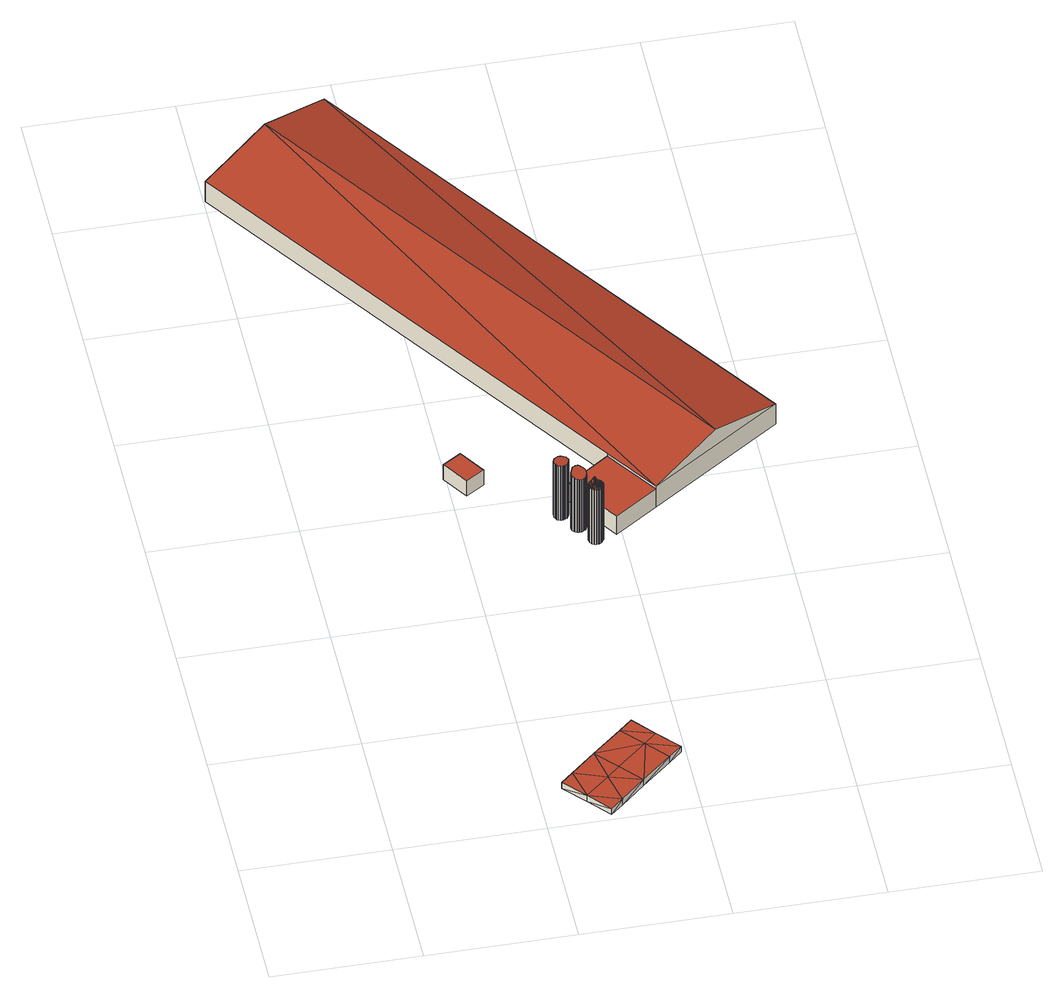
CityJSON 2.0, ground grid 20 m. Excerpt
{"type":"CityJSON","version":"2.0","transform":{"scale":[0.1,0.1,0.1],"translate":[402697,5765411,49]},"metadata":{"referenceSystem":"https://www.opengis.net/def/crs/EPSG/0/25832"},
"CityObjects":{
"building1":{"type":"Building","attributes":{"Geometrietyp2DReferenz":"2000","Gemeindeschluessel":"05515000","function":"53001_1800","roofType":"9999","measuredHeight":1},"geometry":[{"type":"Solid","lod":"2","boundaries":[[[[0,1,2]],[[1,3,2]],[[4,5,0]],[[5,1,0]],[[6,7,4]],[[7,5,4]],[[8,9,6]],[[9,7,6]],[[10,11,8]],[[11,9,8]],[[12,13,10]],[[13,11,10]],[[14,15,12]],[[15,13,12]],[[16,17,14]],[[17,15,14]],[[18,19,16]],[[19,17,16]],[[20,21,18]],[[21,19,18]],[[22,23,20]],[[23,21,20]],[[2,3,22]],[[3,23,22]],[[5,24,1]],[[1,24,3]],[[7,25,24]],[[7,24,5]],[[9,26,7]],[[7,26,25]],[[11,13,9]],[[9,13,26]],[[24,21,3]],[[3,21,23]],[[25,19,24]],[[24,19,21]],[[26,17,19]],[[26,19,25]],[[13,15,17]],[[13,17,26]],[[4,0,27]],[[0,2,27]],[[6,27,28]],[[6,4,27]],[[8,6,29]],[[6,28,29]],[[10,8,12]],[[8,29,12]],[[27,2,20]],[[2,22,20]],[[28,27,18]],[[27,20,18]],[[29,18,16]],[[29,28,18]],[[12,16,14]],[[12,29,16]]]],"semantics":{"surfaces":[{"type":"WallSurface"},{"type":"GroundSurface"},{"type":"RoofSurface"}],"values":[[0,0,0,0,0,0,0,0,0,0,0,0,0,0,0,0,0,0,0,0,0,0,0,0,1,1,1,1,1,1,1,1,1,1,1,1,1,1,1,1,2,2,2,2,2,2,2,2,2,2,2,2,2,2,2,2]]}}]},
"building2":{"type":"Building","attributes":{"Gemeindeschluessel":"05515000","Geometrietyp2DReferenz":"3000","function":"31001_2500","roofType":"1000","measuredHeight":2.57},"address":[{"country":"Germany","locality":"Münster","thoroughfareNumber":"163","thoroughfareName":"Hölkenbusch"}],"geometry":[{"type":"Solid","lod":"2","boundaries":[[[[30,31,32,33]],[[34,35,31,30]],[[36,37,35,34]],[[33,32,37,36]],[[34,30,33,36]],[[31,35,37,32]]]],"semantics":{"surfaces":[{"type":"WallSurface"},{"type":"RoofSurface"},{"type":"GroundSurface"}],"values":[[0,0,0,0,1,2]]}}]},
"building3":{"type":"Building","attributes":{"Gemeindeschluessel":"05515000","Geometrietyp2DReferenz":"3000","function":"51003_1201","roofType":"2100","measuredHeight":9.41},"geometry":[{"type":"Solid","lod":"2","boundaries":[[[[38,39,40,41]],[[42,43,39,38]],[[44,45,43,42]],[[46,47,45,44]],[[48,49,47,46]],[[50,51,49,48]],[[52,53,51,50]],[[54,55,53,52]],[[56,57,55,54]],[[58,59,57,56]],[[60,61,59,58]],[[62,63,61,60]],[[64,65,63,62]],[[66,67,65,64]],[[68,69,67,66]],[[70,71,69,68]],[[72,73,71,70]],[[74,75,73,72]],[[76,77,75,74]],[[78,79,77,76]],[[80,81,79,78]],[[82,83,81,80]],[[84,85,83,82]],[[86,87,85,84]],[[88,89,87,86]],[[90,91,89,88]],[[92,93,91,90]],[[94,95,93,92]],[[96,97,95,94]],[[98,99,97,96]],[[100,101,99,98]],[[41,40,101,100]],[[98,96,94,92,90,88,86,84,82,80,78,76,74,72,70,68,66,64,62,60,58,56,54,52,50,48,46,44,42,38,41,100]],[[39,43,45,47,49,51,53,55,57,59,61,63,65,67,69,71,73,75,77,79,81,83,85,87,89,91,93,95,97,99,101,40]]]],"semantics":{"surfaces":[{"type":"WallSurface"},{"type":"RoofSurface"},{"type":"GroundSurface"}],"values":[[0,0,0,0,0,0,0,0,0,0,0,0,0,0,0,0,0,0,0,0,0,0,0,0,0,0,0,0,0,0,0,0,1,2]]}}]},
"building4":{"type":"Building","attributes":{"Gemeindeschluessel":"05515000","Geometrietyp2DReferenz":"3000","function":"51003_1201","roofType":"2100","measuredHeight":9.79},"geometry":[{"type":"Solid","lod":"2","boundaries":[[[[102,103,104,105]],[[106,107,103,102]],[[108,109,107,106]],[[110,111,109,108]],[[112,113,111,110]],[[114,115,113,112]],[[116,117,115,114]],[[118,119,117,116]],[[120,121,119,118]],[[122,123,121,120]],[[124,125,123,122]],[[126,127,125,124]],[[128,129,127,126]],[[130,131,129,128]],[[132,133,131,130]],[[134,135,133,132]],[[136,137,135,134]],[[138,139,137,136]],[[140,141,139,138]],[[142,143,141,140]],[[144,145,143,142]],[[146,147,145,144]],[[148,149,147,146]],[[150,151,149,148]],[[152,153,151,150]],[[154,155,153,152]],[[156,157,155,154]],[[158,159,157,156]],[[160,161,159,158]],[[162,163,161,160]],[[164,165,163,162]],[[105,104,165,164]],[[162,160,158,156,154,152,150,148,146,144,142,140,138,136,134,132,130,128,126,124,122,120,118,116,114,112,110,108,106,102,105,164]],[[103,107,109,111,113,115,117,119,121,123,125,127,129,131,133,135,137,139,141,143,145,147,149,151,153,155,157,159,161,163,165,104]]]],"semantics":{"surfaces":[{"type":"WallSurface"},{"type":"RoofSurface"},{"type":"GroundSurface"}],"values":[[0,0,0,0,0,0,0,0,0,0,0,0,0,0,0,0,0,0,0,0,0,0,0,0,0,0,0,0,0,0,0,0,1,2]]}}]},
"building5":{"type":"Building","attributes":{"Gemeindeschluessel":"05515000","Geometrietyp2DReferenz":"3000","function":"51003_1201","roofType":"5000","measuredHeight":9.85},"geometry":[{"type":"Solid","lod":"2","boundaries":[[[[166,167,168,169]],[[170,171,167,166]],[[172,173,171,170]],[[174,175,173,172]],[[176,177,175,174]],[[178,179,177,176]],[[180,181,179,178]],[[182,183,181,180]],[[184,185,183,182]],[[186,187,185,184]],[[188,189,187,186]],[[190,191,189,188]],[[192,193,191,190]],[[194,195,193,192]],[[196,197,195,194]],[[198,199,197,196]],[[200,201,199,198]],[[202,203,201,200]],[[204,205,203,202]],[[206,207,205,204]],[[208,209,207,206]],[[210,211,209,208]],[[212,213,211,210]],[[214,215,213,212]],[[216,217,215,214]],[[218,219,217,216]],[[220,221,219,218]],[[222,223,221,220]],[[224,225,223,222]],[[226,227,225,224]],[[228,229,227,226]],[[169,168,229,228]],[[184,182,180]],[[186,184,180]],[[186,180,178]],[[188,186,178]],[[188,178,176]],[[190,188,176]],[[190,176,174]],[[192,190,174]],[[192,174,172]],[[194,192,172]],[[194,172,170]],[[196,194,170]],[[196,170,230]],[[198,196,230]],[[200,198,230]],[[202,200,230]],[[204,202,230]],[[230,231,204]],[[230,166,169]],[[230,169,228]],[[230,228,226]],[[230,226,224]],[[231,230,224]],[[231,224,222]],[[206,231,222]],[[206,222,220]],[[208,206,220]],[[208,220,218]],[[210,208,218]],[[210,218,216]],[[212,210,216]],[[216,214,212]],[[166,230,170]],[[204,231,206]],[[167,171,173,175,177,179,181,183,185,187,189,191,193,195,197,199,201,203,205,207,209,211,213,215,217,219,221,223,225,227,229,168]]]],"semantics":{"surfaces":[{"type":"WallSurface"},{"type":"RoofSurface"},{"type":"GroundSurface"}],"values":[[0,0,0,0,0,0,0,0,0,0,0,0,0,0,0,0,0,0,0,0,0,0,0,0,0,0,0,0,0,0,0,0,1,1,1,1,1,1,1,1,1,1,1,1,1,1,1,1,1,1,1,1,1,1,1,1,1,1,1,1,1,1,1,1,0,0,2]]}}]},
"building6":{"type":"Building","attributes":{"Gemeindeschluessel":"05515000","Geometrietyp2DReferenz":"3000","function":"31001_2700"},"address":[{"country":"Germany","locality":"Münster","thoroughfareNumber":"165","thoroughfareName":"Hölkenbusch"}],"children":["building6-1","building6-2"]},
"building6-1":{"type":"BuildingPart","attributes":{"roofType":"3100","measuredHeight":6.37},"parents":["building6"],"geometry":[{"type":"Solid","lod":"2","boundaries":[[[[232,233,234,235,236]],[[237,238,239,240,241]],[[242,243,238,237]],[[244,245,243,242]],[[246,247,245,244]],[[236,235,247,246]],[[248,236,246]],[[246,249,250,248]],[[232,248,250]],[[250,251,237,241,232]],[[251,242,237]],[[251,250,249,244,242]],[[249,246,244]],[[248,232,236]],[[234,239,238,243,245,247,235]],[[233,232,241,240]],[[239,234,233,240]]]],"semantics":{"surfaces":[{"type":"WallSurface"},{"type":"RoofSurface"},{"type":"GroundSurface"},{"type":"ClosureSurface"}],"values":[[0,0,0,0,0,0,1,1,1,1,0,0,0,0,2,0,3]]}}]},
"building6-2":{"type":"BuildingPart","attributes":{"roofType":"1000","measuredHeight":3.12},"parents":["building6"],"geometry":[{"type":"Solid","lod":"2","boundaries":[[[[252,253,234,233]],[[254,255,253,252]],[[240,239,255,254]],[[254,252,233,240]],[[253,255,239,234]],[[239,240,233,234]]]],"semantics":{"surfaces":[{"type":"WallSurface"},{"type":"RoofSurface"},{"type":"GroundSurface"},{"type":"ClosureSurface"}],"values":[[0,0,0,1,2,3]]}}]}
},
"vertices":[
[394,105,10],[394,105,0],[367,135,10],[367,135,0],[376,89,10],[376,89,0],[335,53,11],[335,53,1],[302,24,10],[302,24,0],[285,9,10],[285,9,0],[259,39,10],[259,39,0],[232,69,10],[232,69,0],[249,84,10],[249,84,0],[282,113,11],[282,113,1],[323,149,10],[323,149,0],[341,165,10],[341,165,0],[350,119,0],[309,83,1],[292,68,0],[350,119,10],[309,83,11],[292,68,10],
[194,642,41],[194,642,15],[217,607,15],[217,607,41],[219,658,41],[219,658,15],[242,622,41],[242,622,15],
[324,546,103],[324,546,9],[326,546,9],[326,546,103],[322,547,103],[322,547,9],[321,549,103],[321,549,9],[320,551,103],[320,551,9],[319,553,103],[319,553,9],[319,556,102],[319,556,9],[319,558,102],[319,558,9],[320,560,102],[320,560,9],[321,562,102],[321,562,9],[323,563,102],[323,563,9],[324,564,102],[324,564,9],[326,565,102],[326,565,9],[328,565,102],[328,565,9],[329,565,102],[329,565,9],[330,565,102],[330,565,9],[331,565,102],[331,565,9],[333,564,102],[333,564,9],[334,563,102],[334,563,9],[336,562,102],[336,562,9],[337,560,102],[337,560,9],[338,558,103],[338,558,9],[339,556,103],[339,556,9],[338,553,103],[338,553,9],[337,551,103],[337,551,9],[336,549,103],[336,549,9],[335,547,103],[335,547,9],[333,546,103],[333,546,9],[331,546,103],[331,546,9],[330,545,103],[330,545,9],[329,545,103],[329,545,9],[327,545,103],[327,545,9],
[342,520,101],[342,520,9],[343,519,9],[343,519,101],[340,521,101],[340,521,9],[339,522,102],[339,522,9],[337,524,103],[337,524,9],[336,527,104],[336,527,9],[336,529,105],[336,529,9],[337,532,105],[337,532,9],[338,534,106],[338,534,9],[339,536,107],[339,536,9],[340,537,107],[340,537,9],[342,538,107],[342,538,9],[344,539,107],[344,539,9],[345,539,107],[345,539,9],[346,539,107],[346,539,9],[347,539,107],[347,539,9],[349,539,106],[349,539,9],[350,538,106],[350,538,9],[352,537,105],[352,537,9],[353,536,105],[353,536,9],[355,534,104],[355,534,9],[356,532,103],[356,532,9],[356,529,102],[356,529,9],[356,527,101],[356,527,9],[355,524,101],[355,524,9],[354,522,100],[354,522,9],[352,521,100],[352,521,9],[351,520,100],[351,520,9],[349,519,100],[349,519,9],[348,519,100],[348,519,9],[346,519,100],[346,519,9],[345,519,100],[345,519,9],
[364,513,103],[364,513,9],[363,513,9],[363,513,103],[366,513,103],[366,513,9],[367,512,103],[367,512,9],[369,511,103],[369,511,9],[371,510,103],[371,510,9],[372,508,103],[372,508,9],[373,506,103],[373,506,9],[373,503,103],[373,503,9],[373,501,103],[373,501,9],[372,498,103],[372,498,9],[371,497,103],[371,497,9],[369,495,103],[369,495,9],[368,494,103],[368,494,9],[366,493,103],[366,493,9],[365,493,103],[365,493,9],[363,493,103],[363,493,9],[362,493,103],[362,493,9],[360,493,103],[360,493,9],[359,494,103],[359,494,9],[357,495,103],[357,495,9],[356,497,103],[356,497,9],[354,498,103],[354,498,9],[354,501,103],[354,501,9],[353,503,103],[353,503,9],[354,506,103],[354,506,9],[355,508,103],[355,508,9],[356,510,103],[356,510,9],[358,511,103],[358,511,9],[359,512,103],[359,512,9],[361,513,103],[361,513,9],[362,513,103],[362,513,9],[364,513,108],[358,495,108],
[450,546,44],[450,546,40],[450,546,9],[628,666,9],[628,666,44],[0,1211,44],[0,1211,9],[401,618,9],[401,618,40],[401,618,44],[36,1235,44],[36,1235,9],[142,1307,44],[142,1307,9],[178,1331,44],[178,1331,9],[539,606,72],[142,1307,55],[89,1271,72],[36,1235,55],
[391,506,40],[391,506,9],[343,578,40],[343,578,9]
]}
